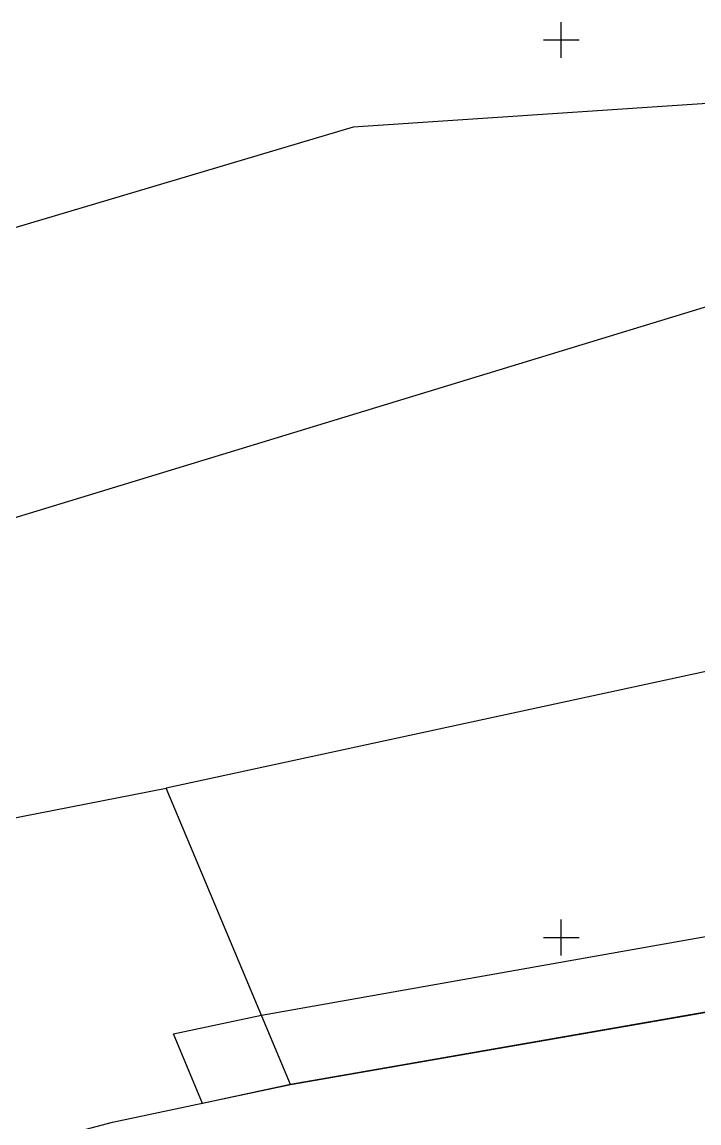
# Model space of a CAD drawing. Header units: millimetres. Extents: x 553705 to 560987, y 1303667 to 1309938.
# Drawn here: x 559422 to 560177, y 1308036 to 1309263 of the extents above; entities that cross this region are included whole.
import ezdxf

# ---------------------------------------------------------------- set-up
doc = ezdxf.new("R2010")
doc.units = ezdxf.units.MM
for name, color, linetype in [('2', 7, 'Continuous'), ('42', 7, 'Continuous'), ('CVL_CUADCON_TIT', 1, 'Continuous')]:
    doc.layers.add(name, color=color, linetype=linetype)

# ---------------------------------------------------------------- blocks, each defined once
blk = doc.blocks.new('COORD')
at = {"layer": '42', "color": 2, "linetype": 'Continuous'}
for p, q in [((0, -2), (0, 2)), ((-2, 0), (2, 0))]:
    blk.add_line(p, q, dxfattribs=at)
blk = doc.blocks.new('COORD$')
at = {"layer": '42', "color": 2, "linetype": 'Continuous'}
blk.add_blockref('COORD', (0, 0), dxfattribs=at)

msp = doc.modelspace()

# ---------------------------------------------------------------- linework, layer by layer
at = {"layer": '2', "color": 1, "linetype": 'Continuous'}
for p, q in [((560336.104, 1308991.767), (559266.136, 1308665.329)), ((560200.44, 1308542.812), (559583.202, 1308409.271)), ((559404.901, 1308374.303), (559583.202, 1308409.271)), ((559721.745, 1308079.027), (559583.202, 1308409.271)), ((559721.745, 1308079.027), (560435.82, 1308203.373))]:
    msp.add_line(p, q, dxfattribs=at)
for points in [[(560297.399, 1309179.657), (559791.443, 1309146.02), (559247.812, 1308984.263), (558574.686, 1308607.874), (558633.879, 1308466.485), (558128.701, 1308325.901), (557592.218, 1308159.361)], [(559340.794, 1308004.577), (559459.039, 1308020.245), (559523.176, 1308037.03), (559721.745, 1308079.027)]]:
    msp.add_lwpolyline(points, dxfattribs=at)
at = {"layer": 'CVL_CUADCON_TIT', "color": 1, "lineweight": 30, "ltscale": 0.5, "flags": 128}
msp.add_lwpolyline([(560455.01, 1308285.153), (560435.82, 1308203.373), (559721.75, 1308079.013), (559623.8, 1308057.963), (559591.31, 1308135.423), (559689.26, 1308156.473), (560421.41, 1308286.133), (560455.01, 1308285.153)], dxfattribs=at)

# ---------------------------------------------------------------- block references
at = {"layer": '42', "color": 2, "linetype": 'Continuous', "xscale": 10, "yscale": 10}
for p in [(560023.645, 1309243.022), (560023.645, 1308243.022)]:
    msp.add_blockref('COORD$', p, dxfattribs=at)

doc.saveas('drawing.dxf')
